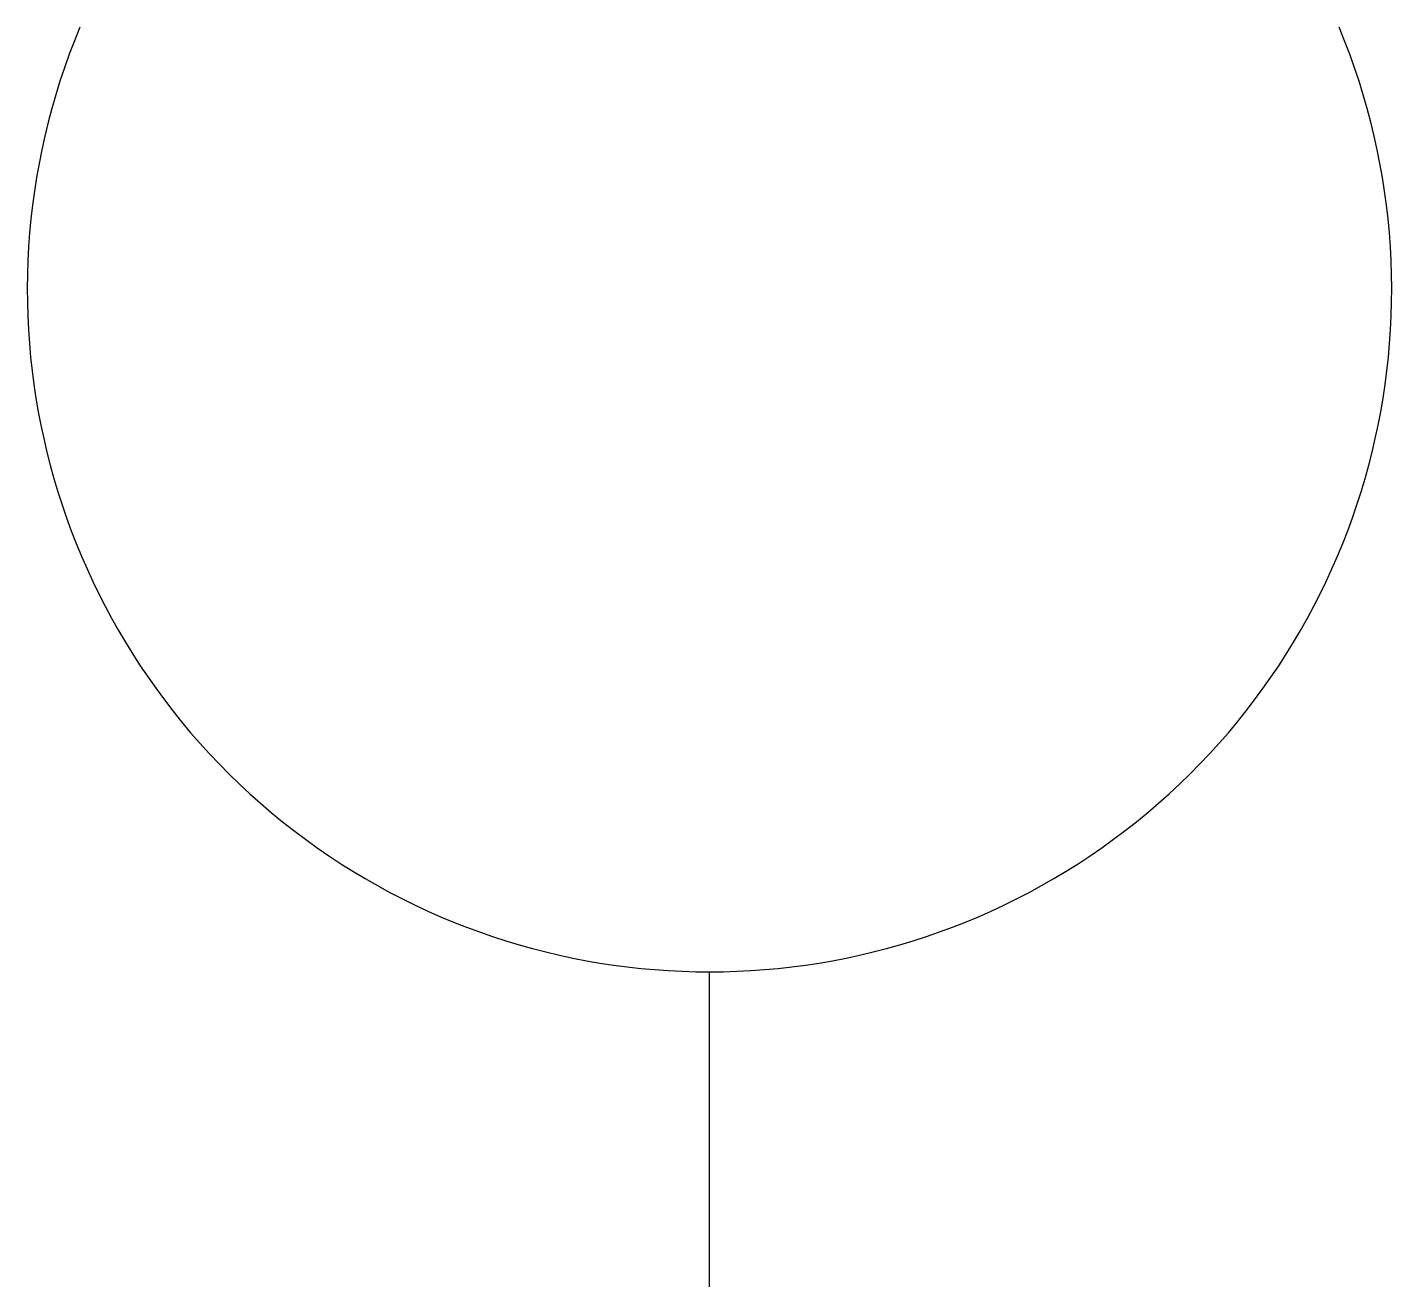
# Model space of a CAD drawing. Header units: millimetres. Extents: x 4.2 to 25.8, y -5 to 15.
import ezdxf

# ---------------------------------------------------------------- set-up
doc = ezdxf.new("R2010")
doc.units = ezdxf.units.MM
doc.layers.get('0').update_dxf_attribs({"lineweight": 25})

msp = doc.modelspace()

# ---------------------------------------------------------------- linework, layer by layer
msp.add_line((15, -5), (15, 0))
msp.add_arc((15, 10.833), 10.833, 157.3801, 22.6199)

doc.saveas('drawing.dxf')
